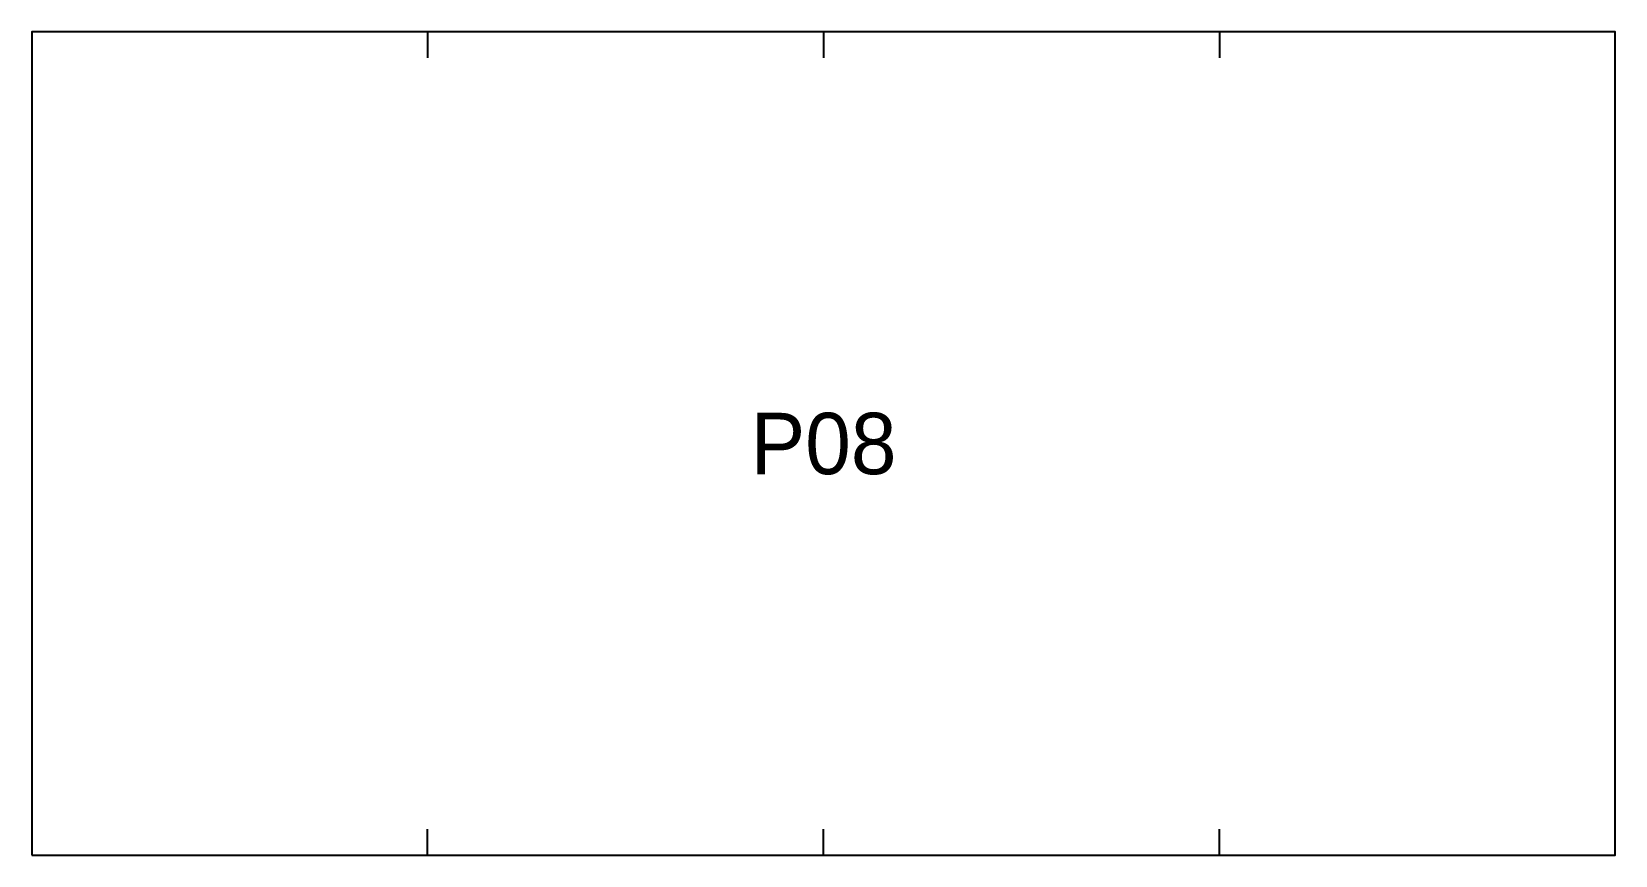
# Model space of a CAD drawing. Header units: millimetres. Extents: x 0 to 361, y 0 to 188.
import ezdxf
from ezdxf.enums import TextEntityAlignment as Align

# ---------------------------------------------------------------- set-up
doc = ezdxf.new("R2010")
doc.units = ezdxf.units.MM
for name, color, linetype in [('CUT', 7, 'CONTINUOUS'), ('ETCH', 5, 'CONTINUOUS'), ('LABEL', 3, 'CONTINUOUS')]:
    doc.layers.add(name, color=color, linetype=linetype)

msp = doc.modelspace()

# ---------------------------------------------------------------- linework, layer by layer
at = {"layer": 'CUT'}
msp.add_lwpolyline([(0, 0), (361.283155, 0), (361.283155, 187.89578), (0, 187.89578)], close=True, dxfattribs=at)
at = {"layer": 'ETCH'}
for p, q in [((90.320789, 187.89578), (90.320789, 181.89578)), ((180.641578, 187.89578), (180.641578, 181.89578)), ((270.962366, 187.89578), (270.962366, 181.89578)), ((90.320789, 0), (90.320789, 6)), ((180.641578, 0), (180.641578, 6)), ((270.962366, 0), (270.962366, 6))]:
    msp.add_line(p, q, dxfattribs=at)

# ---------------------------------------------------------------- texts
at = {"layer": 'LABEL'}
msp.add_text('P08', height=14, dxfattribs=at).set_placement((180.641578, 93.94789), align=Align.MIDDLE_CENTER)

doc.saveas('drawing.dxf')
